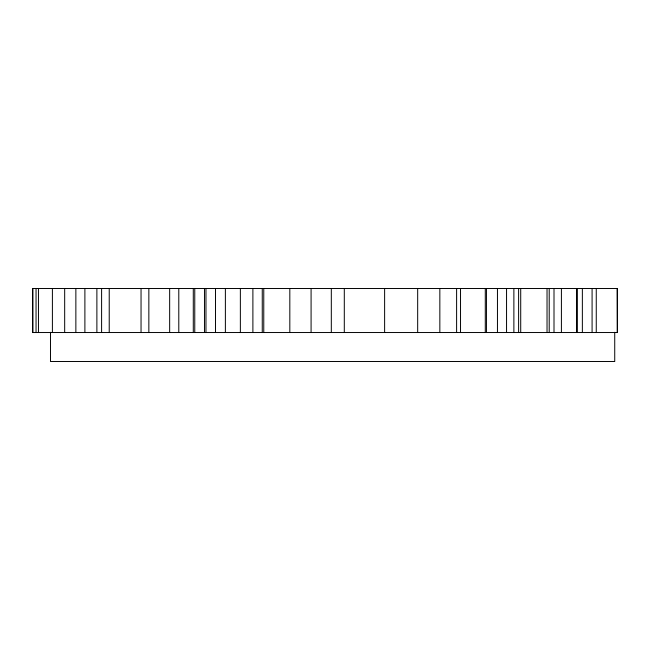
<?xml version="1.0" encoding="UTF-8"?>
<svg xmlns="http://www.w3.org/2000/svg" width="650" height="650" viewBox="0 0 650 650"><rect width="100%" height="100%" fill="white"/><g stroke="black" fill="none" stroke-linecap="round" stroke-linejoin="round"><path stroke-width="0.97" d="M617.354 288.486L617.346 332.532L617.256 288.486M614.729 332.296L614.729 361.514L50.481 361.514L50.481 332.296M596.261 288.486L596.261 332.532M592.085 288.486L592.085 332.532M582.359 288.486L582.359 332.532M577.078 288.486L577.078 332.532M576.802 288.486L576.802 332.532M561.405 288.486L561.405 332.532M554.003 288.486L554.003 332.532M549.209 288.486L549.209 332.532M547.032 288.486L547.032 332.532M520.715 288.486L520.715 332.532M518.611 288.486L518.611 332.532M513.874 288.486L513.874 332.532M506.553 288.486L506.553 332.532M497.453 288.486L497.453 332.532M486.444 288.486L486.444 332.532M485.282 288.486L485.282 332.532M460.525 288.486L460.525 332.532M456.609 288.486L456.609 332.532M439.839 288.486L439.839 332.532M417.674 288.486L417.674 332.532M384.621 288.486L384.621 332.532M344.297 288.486L344.297 332.532M331.313 288.486L331.313 332.532M311.082 288.486L311.082 332.532M289.819 288.486L289.819 332.532M263.77 288.486L263.77 332.532M262.259 288.486L262.259 332.532M252.891 288.486L252.891 332.532M240.362 288.486L240.362 332.532M225.379 288.486L225.379 332.532M215.499 288.486L215.499 332.532M205.969 288.486L205.969 332.532M204.474 288.486L204.474 332.532M194.764 288.486L194.764 332.532M193.286 288.486L193.286 332.532M178.791 288.486L178.791 332.532M169.658 288.486L169.658 332.532M148.85 288.486L148.85 332.532M141.042 288.486L141.042 332.532M109.224 288.486L109.224 332.532M101.603 288.486L101.603 332.532M96.882 288.486L96.882 332.532M84.89 288.486L84.89 332.532M75.863 288.486L75.863 332.532M64.675 288.486L64.675 332.532M52.398 288.486L52.398 332.532M38.464 288.486L38.464 332.532M36.051 288.486L36.051 332.532M32.768 288.486L32.776 332.532M32.671 288.486L32.711 332.532M617.492 288.486L32.516 288.486L32.516 332.532L617.492 332.532L617.451 288.486"/></g></svg>
